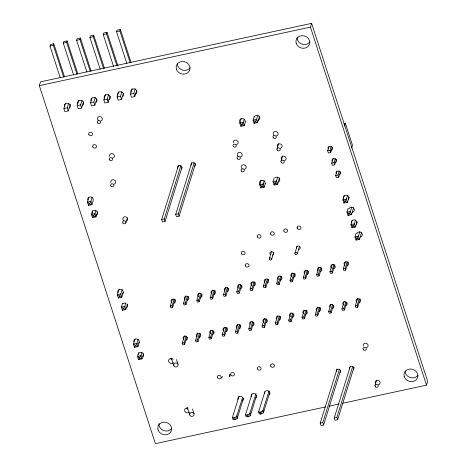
<?xml version="1.0" encoding="UTF-8"?>
<svg xmlns="http://www.w3.org/2000/svg" width="467" height="467" viewBox="0 0 467 467"><rect width="100%" height="100%" fill="white"/><g stroke="black" fill="none" stroke-linecap="round" stroke-linejoin="round"><path stroke-width="0.7" d="M60.284 77.808L49.987 46.035L50.454 44.523L53.81 43.799L64.493 76.751M325.452 406.95L155.388 443.65L39.333 85.63L40.506 81.853L311.612 23.35L427.667 381.37L426.494 385.147L342.527 403.266M63.64 77.084L53.337 45.311L53.81 43.799M73.593 74.936L63.29 43.162L63.763 41.651L67.12 40.927L77.802 73.879M76.95 74.212L66.647 42.439L67.12 40.927M86.903 72.064L76.6 40.29L77.073 38.779L80.423 38.055L91.106 71.007M90.254 71.34L79.956 39.567L80.423 38.055M70.359 104.141L68.252 110.901L64.901 111.625L63.891 108.513L65.549 103.189M68.252 110.901L67.248 107.789L68.696 103.131M100.212 69.192L89.909 37.413L90.382 35.906L93.733 35.183L104.415 68.135M103.563 68.468L93.266 36.695L93.733 35.183M83.459 101.946L81.562 108.029L78.211 108.753L77.201 105.641L78.859 100.317M81.562 108.029L80.558 104.917L82.005 100.259M113.522 66.32L103.219 34.54L103.692 33.034L107.042 32.311L117.947 65.952M116.873 65.596L106.575 33.822L107.042 32.311M96.768 99.074L94.871 105.157L91.52 105.881L90.51 102.769L91.964 98.111M94.871 105.157L93.867 102.045L95.315 97.387M126.831 63.448L116.528 31.668L117.001 30.162L120.352 29.439L131.034 62.391M130.182 62.724L119.885 30.945L120.352 29.439M110.078 96.202L108.181 102.285L104.83 103.009L103.82 99.897L105.478 94.573M108.181 102.285L107.171 99.173L108.624 94.515M123.387 93.33L121.49 99.413L118.139 100.136L117.129 97.025L118.787 91.701M88.847 197.611L87.446 202.118L88.485 205.328L91.941 204.581L93.143 200.717M121.49 99.413L120.48 96.301L121.934 91.643M92.104 197.512L90.902 201.37L88.485 205.328M92.67 210.559L91.468 214.423L92.507 217.628L95.963 216.881L97.568 211.732M136.697 90.458L134.8 96.541L131.449 97.264L130.439 94.153L132.097 88.829M95.928 210.454L94.924 213.676L92.507 217.628M134.8 96.541L133.79 93.429L135.243 88.771M125.856 222.747L127.298 218.112M119.132 288.997L117.322 294.788L118.367 297.999L121.823 297.251L123.428 292.103M122.185 289.54L120.784 294.047L118.367 297.999M122.558 303.206L121.356 307.064L122.395 310.275L125.851 309.528L127.456 304.379M125.816 303.101L124.812 306.317L122.395 310.275M181.926 167.262L165.061 221.405L162.44 221.971L161.652 219.543L178.517 165.394M165.061 221.405L164.273 218.976L180.922 165.522M135.074 338.96L133.469 344.109L134.514 347.32L137.969 346.572L139.37 342.066M195.457 163.672L179.106 216.174L176.485 216.741L175.697 214.306L191.832 162.498M138.133 339.503L136.93 343.362L134.514 347.32M179.106 216.174L178.318 213.74L194.237 162.627M138.699 352.55L137.491 356.414L138.536 359.619L141.991 358.878L143.597 353.723M141.956 352.451L140.952 355.667L138.536 359.619M175.166 299.382L172.644 307.473L170.782 307.876L170.222 306.142L172.317 299.4M172.644 307.473L172.084 305.745L174.185 298.997M188.475 296.51L185.954 304.601L184.091 305.004L183.531 303.27L185.837 295.856M241.211 118.583L239.804 123.09L240.849 126.3L244.305 125.553L245.508 121.689M185.954 304.601L185.393 302.873L187.495 296.125M244.27 119.126L243.266 122.342L240.849 126.3M186.963 337.098L184.652 344.512L182.79 344.915L182.229 343.187L184.535 335.767M201.575 294.309L199.263 301.729L197.401 302.131L196.835 300.398L199.146 292.984M254.258 116.318L253.056 120.177L254.095 123.387L257.55 122.64L259.36 116.849M184.652 344.512L184.091 342.784L186.193 336.042M199.263 301.729L198.703 299.995L200.804 293.253M257.918 114.929L256.511 119.429L254.095 123.387M200.501 333.549L197.979 341.64L196.117 342.042L195.556 340.309L197.862 332.895M215.112 290.76L212.59 298.851L210.728 299.254L210.162 297.526L212.473 290.106M197.979 341.64L197.418 339.906L199.52 333.164M212.59 298.851L212.03 297.123L214.131 290.381M213.6 331.348L211.288 338.768L209.426 339.17L208.86 337.437L210.961 330.694M228.211 288.565L225.9 295.979L224.032 296.382L223.471 294.654L225.783 287.234M211.288 338.768L210.728 337.034L212.829 330.292M225.9 295.979L225.339 294.251L227.441 287.509M261.158 180.18L259.757 184.687L260.796 187.897L264.252 187.15L265.454 183.286M426.494 385.147L310.438 27.127L311.612 23.35M264.217 180.723L263.213 183.94L260.796 187.897M277.019 148.932L278.653 143.667M227.12 327.799L224.598 335.896L222.73 336.298L222.169 334.565L224.271 327.822M241.731 285.016L239.209 293.107L237.341 293.51L236.781 291.782L239.092 284.362M224.598 335.896L224.037 334.162L226.139 327.42M239.209 293.107L238.649 291.379L240.75 284.637M274.199 177.939L272.997 181.803L274.036 185.008L277.491 184.267L279.5 177.828M281.017 161.278L282.658 156.013M277.655 177.191L276.452 181.056L274.036 185.008M240.429 324.927L237.907 333.024L236.039 333.426L235.479 331.693L237.791 324.279M221.749 378.305L222.35 376.373M255.04 282.144L252.519 290.235L250.651 290.637L250.09 288.91L252.192 282.167M237.907 333.024L237.347 331.29L239.448 324.547M252.519 290.235L251.958 288.507L254.06 281.764M229.676 374.271L229.233 376.688L229.758 376.577L230.359 374.645M269.348 258.695L271.66 251.281M253.739 322.055L251.217 330.151L249.349 330.554L248.788 328.821L251.1 321.401M271.642 259.319L273.738 252.577M268.35 279.272L265.828 287.363L263.96 287.765L263.4 286.038L265.501 279.295M251.217 330.151L250.656 328.418L252.758 321.675M265.828 287.363L265.268 285.635L267.369 278.892M243.459 398.357L237.189 418.496L235.391 419.547L232.992 419.401L232.397 417.556L239.092 396.051M266.838 319.86L264.526 327.279L262.658 327.682L262.098 325.948L264.41 318.529M281.659 276.4L279.138 284.491L277.27 284.893L276.709 283.165L279.021 275.746M264.526 327.279L263.966 325.546L266.067 318.803M237.189 418.496L236.588 416.652L242.647 397.201M279.138 284.491L278.577 282.763L280.673 276.02M294.922 253.178L297.018 246.436M256.558 395.531L250.289 415.671L248.491 416.716L246.091 416.576L245.496 414.725L251.976 393.914M332.422 147.07L330.729 152.505L328.371 153.013L327.665 150.823L328.937 146.743M280.358 316.311L277.836 324.407L275.968 324.81L275.407 323.076L277.719 315.657M297.21 253.803L299.522 246.383M330.729 152.505L330.023 150.316L331.296 146.229M294.963 273.528L292.447 281.619L290.579 282.021L290.019 280.293L292.33 272.874M277.836 324.407L277.275 322.674L279.371 315.931M250.289 415.671L249.687 413.82L255.957 393.687M292.447 281.619L291.887 279.891L293.982 273.148M336.45 159.34L334.734 164.851L332.376 165.359L331.669 163.17L333.169 158.354M344.523 126.084L345.382 123.335L343.963 123.545M334.734 164.851L334.022 162.662L335.312 158.535M269.873 392.017L263.388 412.846L260.545 414.118L259.191 413.75L258.595 411.9L264.859 391.784M293.451 314.116L291.145 321.535L289.277 321.938L288.717 320.204L291.029 312.785M308.062 271.327L305.757 278.746L303.889 279.149L303.328 277.421L305.64 270.002M291.145 321.535L290.585 319.802L292.681 313.059M340.431 171.751L338.738 177.197L336.38 177.705L335.668 175.516L336.941 171.442M263.388 412.846L262.787 410.995L269.056 390.856M305.757 278.746L305.196 277.019L307.292 270.276M338.738 177.197L338.026 175.008L339.293 170.934M351.639 148.027L352.492 145.278L345.382 123.335M306.971 310.567L304.455 318.663L302.587 319.066L302.026 317.332L304.128 310.59M321.582 267.784L319.066 275.874L317.198 276.277L316.638 274.549L318.949 267.13M304.455 318.663L303.894 316.93L305.99 310.187M319.066 275.874L318.5 274.147L320.601 267.404M344.337 195.323L342.93 199.847L343.975 203.069L347.448 202.322L349.059 197.15M347.611 195.224L346.403 199.1L343.975 203.069M348.16 208.311L346.952 212.193L347.997 215.415L351.464 214.662L353.682 207.552M320.28 307.695L317.764 315.791L315.896 316.194L315.336 314.46L317.648 307.041M334.892 264.912L332.37 273.002L330.508 273.405L329.947 271.677L332.259 264.258M317.764 315.791L317.198 314.058L319.3 307.315M332.37 273.002L331.809 271.274L333.911 264.532M351.832 206.916L350.425 211.44L347.997 215.415M352.346 220.015L350.933 224.539L351.978 227.762L355.451 227.015L357.062 221.843M355.615 219.91L354.406 223.792L351.978 227.762M333.397 305.494L331.091 312.913L329.223 313.316L328.663 311.582L330.975 304.169M348.219 262.034L345.697 270.124L343.835 270.527L343.274 268.799L345.376 262.057M331.091 312.913L330.525 311.18L332.627 304.437M345.697 270.124L345.136 268.397L347.238 261.654M356.163 233.004L354.955 236.88L356 240.102L359.473 239.355L361.686 232.245M359.835 231.609L358.428 236.133L356 240.102M346.707 302.622L344.395 310.041L342.533 310.444L341.972 308.71L344.284 301.297M344.395 310.041L343.835 308.308L345.726 302.242M360.226 299.078L357.704 307.169L355.842 307.572L355.282 305.838L357.594 298.425M340.694 370.144L323.613 424.988L320.992 425.548L320.204 423.12L337.069 368.977M357.704 307.169L357.144 305.436L359.246 298.693M323.613 424.988L322.825 422.553L339.474 369.105M354.009 367.255L337.659 419.751L335.037 420.318L334.249 417.889L350.39 366.081M337.659 419.751L336.87 417.323L352.795 366.204M375.024 385.392L376.671 380.12M232.397 417.556L233.745 417.924L236.588 416.652M245.496 414.725L246.845 415.099L249.687 413.82M258.595 411.9L259.944 412.268L262.787 410.995M49.987 46.035L53.337 45.311M63.29 43.162L66.647 42.439M76.6 40.29L79.956 39.567M89.909 37.413L93.266 36.695M103.219 34.54L106.575 33.822M116.528 31.668L119.885 30.945M39.333 85.63L310.438 27.127M63.891 108.513L67.248 107.789M77.201 105.641L80.558 104.917M90.51 102.769L93.867 102.045M103.82 99.897L107.171 99.173M117.129 97.025L120.48 96.301M130.439 94.153L133.79 93.429M327.665 150.823L330.023 150.316M331.669 163.17L334.022 162.662M335.668 175.516L338.026 175.008M175.697 214.306L178.318 213.74M161.652 219.543L164.273 218.976M170.222 306.142L172.084 305.745M183.531 303.27L185.393 302.873M196.835 300.398L198.703 299.995M210.162 297.526L212.03 297.123M223.471 294.654L225.339 294.251M236.781 291.782L238.649 291.379M250.09 288.91L251.958 288.507M263.4 286.038L265.268 285.635M276.709 283.165L278.577 282.763M290.019 280.293L291.887 279.891M303.328 277.421L305.196 277.019M316.638 274.549L318.5 274.147M329.947 271.677L331.809 271.274M343.274 268.799L345.136 268.397M182.229 343.187L184.091 342.784M195.556 340.309L197.418 339.906M208.86 337.437L210.728 337.034M222.169 334.565L224.037 334.162M235.479 331.693L237.347 331.29M248.788 328.821L250.656 328.418M262.098 325.948L263.966 325.546M275.407 323.076L277.275 322.674M288.717 320.204L290.585 319.802M302.026 317.332L303.894 316.93M315.336 314.46L317.198 314.058M328.663 311.582L330.525 311.18M341.972 308.71L343.835 308.308M355.282 305.838L357.144 305.436M329.007 406.179L338.972 404.031M334.249 417.889L336.87 417.323M320.204 423.12L322.825 422.553M176.473 359.567L178.003 364.266A2.207 2.043 -18 0 1 175.399 366.974A2.207 2.043 -18 0 1 174.308 363.606A2.207 2.043 -18 0 1 178.003 364.266M192.486 408.958L194.015 413.657A2.207 2.043 -18 0 1 191.412 416.36A2.207 2.043 -18 0 1 190.314 412.991A2.207 2.043 -18 0 1 194.015 413.657M171.401 358.242L173.8 365.626M187.413 407.638L189.812 415.017M263.049 410.149L263.651 411.993M260.995 412.046L261.59 413.89M259.944 412.268L260.545 414.118M249.95 412.974L250.551 414.819M247.895 414.871L248.491 416.716M246.845 415.099L247.446 416.943M236.851 415.799L237.452 417.65M234.796 417.696L235.391 419.547M233.745 417.924L234.346 419.769M418.041 375.199A7.011 6.269 17.3 0 1 410.149 377.529A7.011 6.269 17.3 0 1 405.158 371.02M171.821 428.338A7.011 6.269 17.3 0 1 163.578 430.539A7.011 6.269 17.3 0 1 158.996 423.487M309.971 41.832A7.011 6.269 17.3 0 1 301.735 44.032A7.011 6.269 17.3 0 1 297.146 36.981M190.192 67.68A7.011 6.269 17.3 0 1 182.299 70.003A7.011 6.269 17.3 0 1 177.308 63.494M171.862 359.613A2.761 2.469 17.3 0 1 170.613 358.93M187.874 408.999A2.761 2.469 17.3 0 1 186.625 408.316M117.818 292.616A2.802 2.51 17.3 0 1 121.116 289.616A2.802 2.51 17.3 0 1 122.506 293.895M122.862 303.772A2.802 2.51 17.3 0 1 125.524 303.2M126.79 303.894A2.802 2.51 17.3 0 1 126.907 307.479M173.304 362.824A2.761 2.469 17.3 0 1 169.439 362.707A2.761 2.469 17.3 0 1 169.323 359.176A2.761 2.469 17.3 0 1 173.187 359.292M189.316 412.209A2.761 2.469 17.3 0 1 184.704 410.954A2.761 2.469 17.3 0 1 187.95 408M251.252 396.594A2.761 2.469 17.3 0 1 254.497 393.64A2.761 2.469 17.3 0 1 255.863 397.849M237.942 399.466A2.761 2.469 17.3 0 1 241.188 396.512A2.761 2.469 17.3 0 1 242.554 400.721M264.561 393.722A2.761 2.469 17.3 0 1 267.807 390.768A2.761 2.469 17.3 0 1 269.173 394.977M171.745 302.511A2.242 2.002 17.3 0 1 171.938 299.429A2.242 2.002 17.3 0 1 175.253 300.334A2.242 2.002 17.3 0 1 173.905 303.101M185.055 299.639A2.242 2.002 17.3 0 1 185.247 296.557A2.242 2.002 17.3 0 1 188.557 297.461A2.242 2.002 17.3 0 1 187.214 300.228M198.364 296.767A2.242 2.002 17.3 0 1 198.557 293.685A2.242 2.002 17.3 0 1 201.867 294.589A2.242 2.002 17.3 0 1 200.524 297.356M211.674 293.895A2.242 2.002 17.3 0 1 211.866 290.813A2.242 2.002 17.3 0 1 215.176 291.717A2.242 2.002 17.3 0 1 213.833 294.484M224.983 291.023A2.242 2.002 17.3 0 1 225.176 287.941A2.242 2.002 17.3 0 1 228.486 288.845A2.242 2.002 17.3 0 1 227.143 291.612M238.293 288.151A2.242 2.002 17.3 0 1 238.485 285.068A2.242 2.002 17.3 0 1 241.795 285.973A2.242 2.002 17.3 0 1 240.452 288.74M251.596 285.279A2.242 2.002 17.3 0 1 251.795 282.196A2.242 2.002 17.3 0 1 255.105 283.101A2.242 2.002 17.3 0 1 253.762 285.868M264.906 282.407A2.242 2.002 17.3 0 1 265.104 279.324A2.242 2.002 17.3 0 1 268.414 280.229A2.242 2.002 17.3 0 1 267.071 282.996M278.215 279.535A2.242 2.002 17.3 0 1 278.414 276.452A2.242 2.002 17.3 0 1 281.724 277.357A2.242 2.002 17.3 0 1 280.381 280.124M291.525 276.662A2.242 2.002 17.3 0 1 291.717 273.58A2.242 2.002 17.3 0 1 295.033 274.485A2.242 2.002 17.3 0 1 293.69 277.252M304.834 273.79A2.242 2.002 17.3 0 1 305.027 270.708A2.242 2.002 17.3 0 1 308.343 271.613A2.242 2.002 17.3 0 1 307 274.38M318.144 270.918A2.242 2.002 17.3 0 1 318.336 267.836A2.242 2.002 17.3 0 1 321.652 268.741A2.242 2.002 17.3 0 1 320.309 271.508M331.453 268.046A2.242 2.002 17.3 0 1 331.646 264.964A2.242 2.002 17.3 0 1 334.962 265.869A2.242 2.002 17.3 0 1 333.613 268.636M344.763 265.174A2.242 2.002 17.3 0 1 344.955 262.092A2.242 2.002 17.3 0 1 348.271 262.997A2.242 2.002 17.3 0 1 346.923 265.764M356.163 301.291A2.242 2.002 17.3 0 1 357.652 298.857A2.242 2.002 17.3 0 1 360.419 300.374A2.242 2.002 17.3 0 1 358.93 302.809M343.461 305.091A2.242 2.002 17.3 0 1 343.654 302.009A2.242 2.002 17.3 0 1 346.969 302.908A2.242 2.002 17.3 0 1 345.621 305.681M329.544 307.035A2.242 2.002 17.3 0 1 331.033 304.601A2.242 2.002 17.3 0 1 333.8 306.118A2.242 2.002 17.3 0 1 332.311 308.553M316.842 310.835A2.242 2.002 17.3 0 1 317.035 307.753A2.242 2.002 17.3 0 1 320.35 308.652A2.242 2.002 17.3 0 1 319.008 311.425M303.532 313.707A2.242 2.002 17.3 0 1 303.725 310.625A2.242 2.002 17.3 0 1 307.041 311.524A2.242 2.002 17.3 0 1 305.698 314.297M290.223 316.579A2.242 2.002 17.3 0 1 290.416 313.497A2.242 2.002 17.3 0 1 293.731 314.396A2.242 2.002 17.3 0 1 292.389 317.169M276.312 318.523A2.242 2.002 17.3 0 1 277.801 316.095A2.242 2.002 17.3 0 1 280.568 317.607A2.242 2.002 17.3 0 1 279.079 320.041M263.604 322.323A2.242 2.002 17.3 0 1 263.802 319.241A2.242 2.002 17.3 0 1 267.112 320.14A2.242 2.002 17.3 0 1 265.77 322.913M249.693 324.267A2.242 2.002 17.3 0 1 251.182 321.839A2.242 2.002 17.3 0 1 253.949 323.351A2.242 2.002 17.3 0 1 252.46 325.785M236.991 328.067A2.242 2.002 17.3 0 1 237.183 324.985A2.242 2.002 17.3 0 1 240.493 325.884A2.242 2.002 17.3 0 1 239.151 328.657M223.681 330.94A2.242 2.002 17.3 0 1 223.874 327.857A2.242 2.002 17.3 0 1 227.184 328.762A2.242 2.002 17.3 0 1 225.841 331.529M210.372 333.812A2.242 2.002 17.3 0 1 210.564 330.729A2.242 2.002 17.3 0 1 213.874 331.634A2.242 2.002 17.3 0 1 212.532 334.401M197.062 336.684A2.242 2.002 17.3 0 1 197.255 333.601A2.242 2.002 17.3 0 1 200.565 334.506A2.242 2.002 17.3 0 1 199.222 337.273M183.753 339.556A2.242 2.002 17.3 0 1 183.945 336.474A2.242 2.002 17.3 0 1 187.255 337.378A2.242 2.002 17.3 0 1 185.913 340.145M77.68 103.779A3.088 2.761 17.3 0 1 79.559 100.469A3.088 2.761 17.3 0 1 83.418 102.203A3.088 2.761 17.3 0 1 81.982 105.711M130.918 92.291A3.088 2.761 17.3 0 1 132.797 88.981A3.088 2.761 17.3 0 1 136.656 90.715A3.088 2.761 17.3 0 1 135.214 94.223M64.37 106.651A3.088 2.761 17.3 0 1 68.001 103.347A3.088 2.761 17.3 0 1 69.525 108.052M117.608 95.163A3.088 2.761 17.3 0 1 121.239 91.859A3.088 2.761 17.3 0 1 122.763 96.564M104.299 98.035A3.088 2.761 17.3 0 1 106.178 94.725A3.088 2.761 17.3 0 1 110.037 96.459A3.088 2.761 17.3 0 1 108.595 99.967M90.989 100.907A3.088 2.761 17.3 0 1 94.62 97.603A3.088 2.761 17.3 0 1 96.144 102.308M336.252 371.644A2.242 2.002 17.3 0 1 338.884 369.245A2.242 2.002 17.3 0 1 339.994 372.666M349.561 368.772A2.242 2.002 17.3 0 1 352.194 366.373A2.242 2.002 17.3 0 1 353.303 369.794M177.699 168.062A2.242 2.002 17.3 0 1 180.332 165.668A2.242 2.002 17.3 0 1 181.441 169.083M191.009 165.19A2.242 2.002 17.3 0 1 193.642 162.796A2.242 2.002 17.3 0 1 194.751 166.211M343.572 198.323A2.802 2.51 17.3 0 1 346.876 195.323A2.802 2.51 17.3 0 1 348.259 199.602M348.867 209.07A2.802 2.51 17.3 0 1 353.472 208.078A2.802 2.51 17.3 0 1 352.369 212.275M351.581 223.016A2.802 2.51 17.3 0 1 354.879 220.015A2.802 2.51 17.3 0 1 356.268 224.294M356.87 233.763A2.802 2.51 17.3 0 1 361.481 232.77A2.802 2.51 17.3 0 1 360.378 236.973M92.203 213.594A2.802 2.51 17.3 0 1 94.065 210.553A2.802 2.51 17.3 0 1 97.527 212.45A2.802 2.51 17.3 0 1 95.665 215.491M87.802 200.016A2.802 2.51 17.3 0 1 90.376 196.905A2.802 2.51 17.3 0 1 93.166 200.18M240.447 122.815A2.802 2.51 17.3 0 1 241.55 118.612A2.802 2.51 17.3 0 1 245.058 121.823M254.287 117.188A2.802 2.51 17.3 0 1 258.899 116.195A2.802 2.51 17.3 0 1 257.796 120.393M274.981 177.81A2.802 2.51 17.3 0 1 279.371 178.464A2.802 2.51 17.3 0 1 277.807 182.13M260.458 184.553A2.802 2.51 17.3 0 1 261.567 180.35A2.802 2.51 17.3 0 1 265.069 183.56M138.185 354.278A2.802 2.51 17.3 0 1 142.207 352.859A2.802 2.51 17.3 0 1 142.92 356.864M133.831 342.007A2.802 2.51 17.3 0 1 137.129 339.007A2.802 2.51 17.3 0 1 138.512 343.286M328.097 148.815A2.242 2.002 17.3 0 1 329.585 146.387A2.242 2.002 17.3 0 1 332.352 147.899A2.242 2.002 17.3 0 1 330.869 150.333M332.101 161.168A2.242 2.002 17.3 0 1 333.59 158.733A2.242 2.002 17.3 0 1 336.357 160.245A2.242 2.002 17.3 0 1 334.868 162.679M336.106 173.514A2.242 2.002 17.3 0 1 338.738 171.115A2.242 2.002 17.3 0 1 339.848 174.535M363.291 345.994A2.487 2.224 17.3 0 1 364.937 343.298A2.487 2.224 17.3 0 1 368.002 344.973A2.487 2.224 17.3 0 1 366.356 347.67M375.299 383.033A2.487 2.224 17.3 0 1 376.945 380.336A2.487 2.224 17.3 0 1 380.01 382.018A2.487 2.224 17.3 0 1 378.363 384.715M277.287 146.574A2.487 2.224 17.3 0 1 278.933 143.877A2.487 2.224 17.3 0 1 281.998 145.558A2.487 2.224 17.3 0 1 280.352 148.249M238.03 156.217A2.487 2.224 17.3 0 1 238.24 152.797A2.487 2.224 17.3 0 1 241.912 153.801A2.487 2.224 17.3 0 1 240.423 156.871M109.57 156.346A2.487 2.224 17.3 0 1 111.222 153.649A2.487 2.224 17.3 0 1 114.287 155.324A2.487 2.224 17.3 0 1 112.635 158.021M98.233 120.328A2.487 2.224 17.3 0 1 98.449 116.913A2.487 2.224 17.3 0 1 102.121 117.912A2.487 2.224 17.3 0 1 100.633 120.982M281.957 159.947A2.487 2.224 17.3 0 1 282.173 156.533A2.487 2.224 17.3 0 1 285.845 157.531A2.487 2.224 17.3 0 1 284.356 160.601M242.029 168.564A2.487 2.224 17.3 0 1 242.245 165.149A2.487 2.224 17.3 0 1 245.916 166.147A2.487 2.224 17.3 0 1 244.428 169.217M110.918 182.474A2.487 2.224 17.3 0 1 112.57 179.777A2.487 2.224 17.3 0 1 115.635 181.459A2.487 2.224 17.3 0 1 113.989 184.156M123.597 220.541A2.487 2.224 17.3 0 1 123.492 217.365A2.487 2.224 17.3 0 1 126.971 217.47A2.487 2.224 17.3 0 1 127.077 220.646M233.354 142.844A2.487 2.224 17.3 0 1 235.006 140.147A2.487 2.224 17.3 0 1 238.071 141.822A2.487 2.224 17.3 0 1 236.425 144.519M273.954 135.249A2.487 2.224 17.3 0 1 274.17 131.834A2.487 2.224 17.3 0 1 277.842 132.838A2.487 2.224 17.3 0 1 276.347 135.903M270.422 254.649A1.932 1.728 17.3 0 1 270.591 251.993A1.932 1.728 17.3 0 1 273.446 252.775A1.932 1.728 17.3 0 1 272.284 255.157M296.522 248.111A1.932 1.728 17.3 0 1 297.8 246.01A1.932 1.728 17.3 0 1 300.188 247.317A1.932 1.728 17.3 0 1 298.903 249.413M297.946 228.252A2.761 2.469 17.3 0 1 297.38 227.826M256.511 119.429L253.056 120.177L255.186 121.735L257.55 122.64L256.511 119.429M243.266 122.342L239.804 123.09L241.941 124.648L244.305 125.553L243.266 122.342M90.902 201.37L87.446 202.118L89.565 203.705L91.941 204.581L90.902 201.37M94.924 213.676L91.468 214.423L93.587 216.005L95.963 216.881L94.924 213.676M276.452 181.056L272.997 181.803L275.145 183.397L277.491 184.267L276.452 181.056M263.213 183.94L259.757 184.687L261.905 186.28L264.252 187.15L263.213 183.94M346.403 199.1L342.93 199.847L345.06 201.44L347.448 202.322L346.403 199.1M350.425 211.44L346.952 212.193L349.082 213.781L351.464 214.662L350.425 211.44M354.406 223.792L350.933 224.539L353.064 226.133L355.451 227.015L354.406 223.792M358.428 236.133L354.955 236.88L357.086 238.474L359.473 239.355L358.428 236.133M120.784 294.047L117.322 294.788L119.488 296.364L121.823 297.251L120.784 294.047M124.812 306.317L121.356 307.064L123.516 308.634L125.851 309.528L124.812 306.317M136.93 343.362L133.469 344.109L135.593 345.697L137.969 346.572L136.93 343.362M140.952 355.667L137.491 356.414L139.615 357.996L141.991 358.878L140.952 355.667M404.27 376.781A7.011 6.269 17.3 0 0 415.986 379.975A7.011 6.269 17.3 0 0 412.519 369.28A7.011 6.269 17.3 0 0 404.27 376.781M158.056 429.914A7.011 6.269 17.3 0 0 169.766 433.107A7.011 6.269 17.3 0 0 166.305 422.413A7.011 6.269 17.3 0 0 158.056 429.914M296.206 43.408A7.011 6.269 17.3 0 0 307.922 46.601A7.011 6.269 17.3 0 0 304.455 35.906A7.011 6.269 17.3 0 0 296.206 43.408M176.427 69.256A7.011 6.269 17.3 0 0 188.137 72.449A7.011 6.269 17.3 0 0 184.675 61.755A7.011 6.269 17.3 0 0 176.427 69.256M257.34 368.854A1.932 1.728 17.3 0 0 260.568 369.736A1.932 1.728 17.3 0 0 259.611 366.788A1.932 1.728 17.3 0 0 257.34 368.854M270.65 365.982A1.932 1.728 17.3 0 0 273.878 366.864A1.932 1.728 17.3 0 0 272.921 363.916A1.932 1.728 17.3 0 0 270.65 365.982M217.412 377.47A1.932 1.728 17.3 0 0 220.64 378.352A1.932 1.728 17.3 0 0 219.688 375.404A1.932 1.728 17.3 0 0 217.412 377.47M230.721 374.598A1.932 1.728 17.3 0 0 233.949 375.48A1.932 1.728 17.3 0 0 232.992 372.532A1.932 1.728 17.3 0 0 230.721 374.598M297.17 228.153A1.932 1.728 17.3 0 0 300.398 229.034A1.932 1.728 17.3 0 0 299.44 226.086A1.932 1.728 17.3 0 0 297.17 228.153M283.86 231.025A1.932 1.728 17.3 0 0 287.088 231.906A1.932 1.728 17.3 0 0 286.137 228.958A1.932 1.728 17.3 0 0 283.86 231.025M257.241 236.769A1.932 1.728 17.3 0 0 260.469 237.65A1.932 1.728 17.3 0 0 259.518 234.703A1.932 1.728 17.3 0 0 257.241 236.769M270.551 233.897A1.932 1.728 17.3 0 0 273.779 234.778A1.932 1.728 17.3 0 0 272.827 231.83A1.932 1.728 17.3 0 0 270.551 233.897M245.286 265.77A1.932 1.728 17.3 0 0 248.514 266.651A1.932 1.728 17.3 0 0 247.557 263.703A1.932 1.728 17.3 0 0 245.286 265.77M241.281 253.423A1.932 1.728 17.3 0 0 244.51 254.305A1.932 1.728 17.3 0 0 243.552 251.357A1.932 1.728 17.3 0 0 241.281 253.423M88.783 134.408A1.932 1.728 17.3 0 0 92.011 135.29A1.932 1.728 17.3 0 0 91.053 132.342A1.932 1.728 17.3 0 0 88.783 134.408M92.781 146.755A1.932 1.728 17.3 0 0 96.009 147.636A1.932 1.728 17.3 0 0 95.058 144.688A1.932 1.728 17.3 0 0 92.781 146.755M269.494 259.512A1.185 1.062 17.3 0 0 271.531 259.576A1.185 1.062 17.3 0 0 270.457 257.936A1.185 1.062 17.3 0 0 269.494 259.512M295.062 253.995A1.185 1.062 17.3 0 0 297.1 254.06A1.185 1.062 17.3 0 0 296.031 252.419A1.185 1.062 17.3 0 0 295.062 253.995M233.29 146.34A1.658 1.483 17.3 0 0 236.127 146.428A1.658 1.483 17.3 0 0 234.632 144.14A1.658 1.483 17.3 0 0 233.29 146.34M273.213 137.724A1.658 1.483 17.3 0 0 276.055 137.812A1.658 1.483 17.3 0 0 274.561 135.523A1.658 1.483 17.3 0 0 273.213 137.724M110.854 185.977A1.658 1.483 17.3 0 0 113.697 186.059A1.658 1.483 17.3 0 0 112.203 183.776A1.658 1.483 17.3 0 0 110.854 185.977M122.862 223.016A1.658 1.483 17.3 0 0 125.705 223.103A1.658 1.483 17.3 0 0 124.204 220.815A1.658 1.483 17.3 0 0 122.862 223.016M281.222 162.423A1.658 1.483 17.3 0 0 284.064 162.504A1.658 1.483 17.3 0 0 282.564 160.222A1.658 1.483 17.3 0 0 281.222 162.423M241.293 171.039A1.658 1.483 17.3 0 0 244.136 171.126A1.658 1.483 17.3 0 0 242.642 168.838A1.658 1.483 17.3 0 0 241.293 171.039M109.506 159.842A1.658 1.483 17.3 0 0 112.343 159.93A1.658 1.483 17.3 0 0 110.848 157.642A1.658 1.483 17.3 0 0 109.506 159.842M97.498 122.803A1.658 1.483 17.3 0 0 100.335 122.891A1.658 1.483 17.3 0 0 98.841 120.603A1.658 1.483 17.3 0 0 97.498 122.803M277.217 150.076A1.658 1.483 17.3 0 0 280.06 150.158A1.658 1.483 17.3 0 0 278.565 147.87A1.658 1.483 17.3 0 0 277.217 150.076M237.289 158.692A1.658 1.483 17.3 0 0 240.131 158.774A1.658 1.483 17.3 0 0 238.637 156.486A1.658 1.483 17.3 0 0 237.289 158.692M363.221 349.491A1.658 1.483 17.3 0 0 366.064 349.579A1.658 1.483 17.3 0 0 364.569 347.29A1.658 1.483 17.3 0 0 363.221 349.491M375.229 386.536A1.658 1.483 17.3 0 0 378.072 386.623A1.658 1.483 17.3 0 0 376.577 384.335A1.658 1.483 17.3 0 0 375.229 386.536"/></g></svg>
